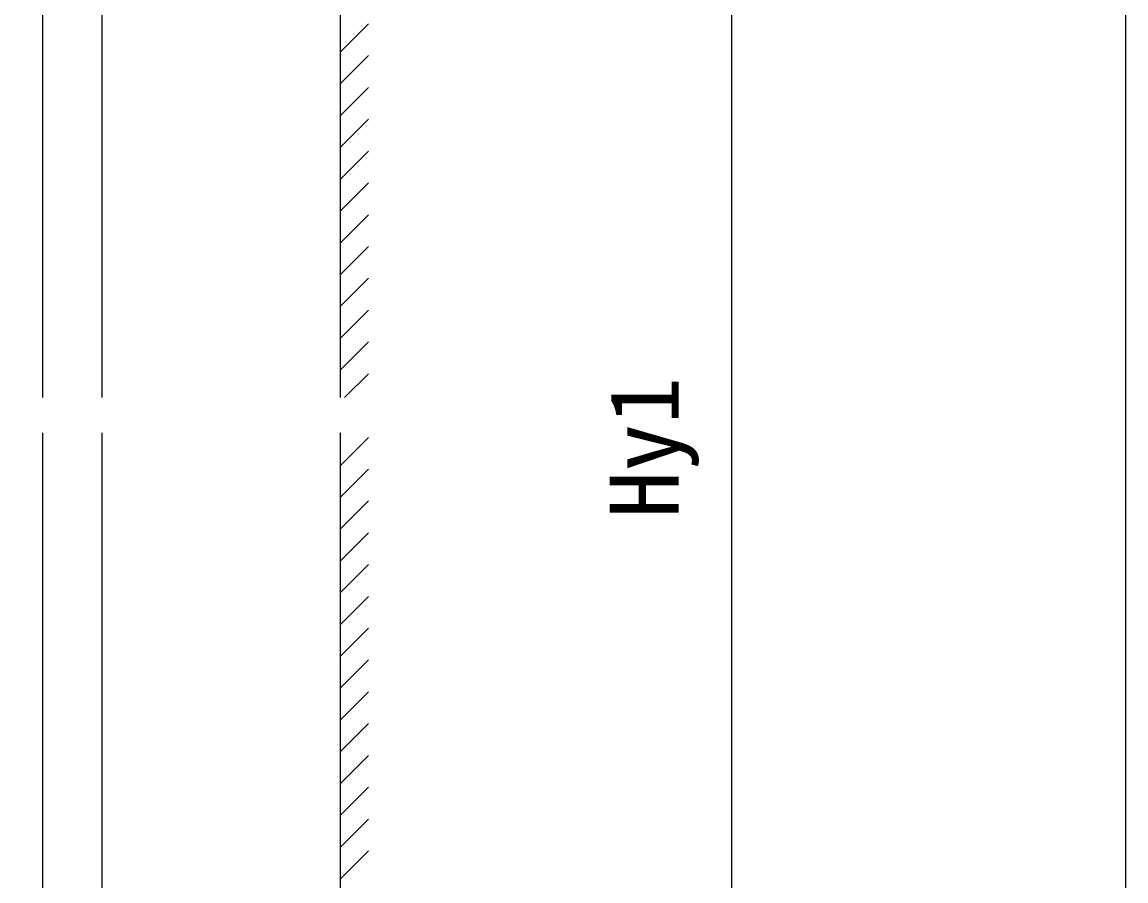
# Model space of a CAD drawing. Units: millimetres, scale not verified. Extents: x -1750 to 1750, y -2608 to 2592.
# Drawn here: x 1282.2 to 1750, y -1868.2 to -1504.5 of the extents above; entities that cross this region are included whole.
import ezdxf
from ezdxf.enums import TextEntityAlignment as Align

# ---------------------------------------------------------------- set-up
doc = ezdxf.new("R2010")
doc.units = ezdxf.units.MM
doc.header["$LTSCALE"] = 14
for name, color, linetype in [('0-3_YKK_12', 2, 'Continuous'), ('0-5_YKK_D', 6, 'Continuous'), ('0-6_YKK_ZWAK', 7, 'Continuous'), ('0-7_YSS_K', 3, 'Continuous')]:
    doc.layers.add(name, color=color, linetype=linetype)
doc.styles.add('ＭＳ ゴシック', font='')
doc.styles.get('ＭＳ ゴシック').set_extended_font_data('MS Gothic')

msp = doc.modelspace()

# ---------------------------------------------------------------- linework, layer by layer
at = {"layer": '0-3_YKK_12'}
for points in [[(1291, -1663.5), (1291, -858.5), (1316, -858.5), (1316, -1663.5)], [(1316, -1678.5), (1316, -2158.5), (1291, -2158.5), (1291, -1678.5)]]:
    msp.add_lwpolyline(points, dxfattribs=at)
at = {"layer": '0-5_YKK_D'}
msp.add_line((1582.8, -1258.5), (1582.8, -2083.5), dxfattribs=at)
at = {"layer": '0-6_YKK_ZWAK'}
msp.add_lwpolyline([(-1750, -2608.5), (1750, -2608.5), (1750, 2491.5)], dxfattribs=at)
at = {"layer": '0-7_YSS_K'}
for p, q in [((1417, -828.5), (1417, -1663.5)), ((1417, -1517.22), (1429, -1505.22)), ((1417, -1530.69), (1429, -1518.69)), ((1417, -1544.16), (1429, -1532.16)), ((1417, -1557.63), (1429, -1545.63)), ((1417, -1571.1), (1429, -1559.1)), ((1417, -1584.57), (1429, -1572.57)), ((1417, -1598.04), (1429, -1586.04)), ((1417, -1611.51), (1429, -1599.51)), ((1417, -1624.99), (1429, -1612.99)), ((1417, -1638.46), (1429, -1626.46)), ((1417, -1651.93), (1429, -1639.93)), ((1418.9, -1663.5), (1429, -1653.4)), ((1417, -1678.5), (1417, -2188.5)), ((1417, -1678.87), (1417.37, -1678.5)), ((1417, -1692.34), (1429, -1680.34)), ((1417, -1705.81), (1429, -1693.81)), ((1417, -1719.28), (1429, -1707.28)), ((1417, -1732.75), (1429, -1720.75)), ((1417, -1746.22), (1429, -1734.22)), ((1417, -1759.69), (1429, -1747.69)), ((1417, -1773.16), (1429, -1761.16)), ((1417, -1786.63), (1429, -1774.63)), ((1417, -1800.1), (1429, -1788.1)), ((1417, -1813.57), (1429, -1801.57)), ((1417, -1827.04), (1429, -1815.04)), ((1417, -1840.51), (1429, -1828.51)), ((1417, -1853.98), (1429, -1841.98)), ((1417, -1867.45), (1429, -1855.45))]:
    msp.add_line(p, q, dxfattribs=at)

# ---------------------------------------------------------------- texts
at = {"layer": '0-5_YKK_D', "style": 'ＭＳ ゴシック'}
msp.add_text('Hy1', height=29.33, rotation=90, dxfattribs=at).set_placement((1569.3, -1714.64), align=Align.BOTTOM_LEFT)

doc.saveas('drawing.dxf')
